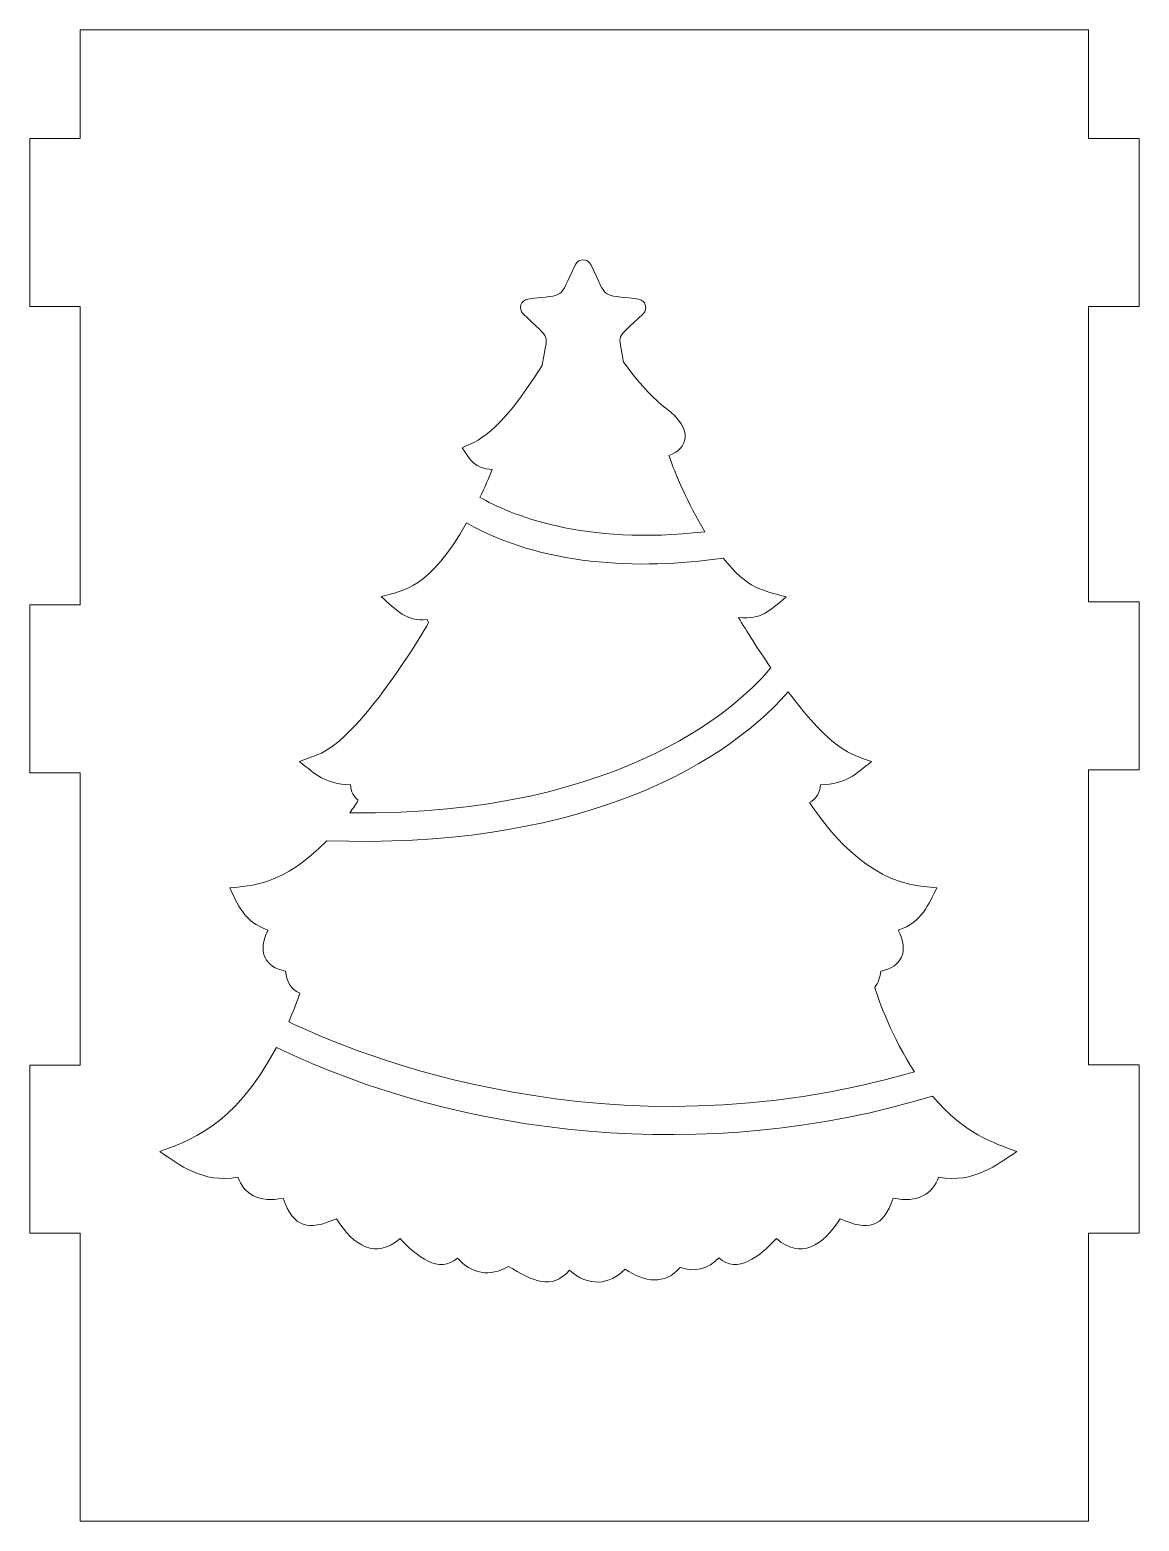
# Model space of a CAD drawing. Header units: inches. Extents: x 97 to 648, y 183 to 807.
# Drawn here: x 460.4 to 647.5, y 488.4 to 739.8 of the extents above; entities that cross this region are included whole.
import ezdxf

# ---------------------------------------------------------------- set-up
doc = ezdxf.new("R2010")
doc.units = ezdxf.units.IN
doc.header["$MEASUREMENT"] = 0
doc.layers.add('_U+0421_U+043B_U+043E_U+0439 1', color=7, linetype='Continuous')

# ---------------------------------------------------------------- blocks, each defined once
blk = doc.blocks.new('block 2')
at = {"layer": '_U+0421_U+043B_U+043E_U+0439 1', "color": 1, "lineweight": 9, "true_color": 0xff0000}
for points, knots in [([(647.54, 693.14), (647.54, 693.14), (647.54, 721.47), (647.54, 721.47), (647.54, 721.47), (639.02, 721.47), (639.02, 721.47), (639.02, 721.47), (639.02, 739.79), (639.02, 739.79), (639.02, 739.79), (468.94, 739.79), (468.94, 739.79), (468.94, 739.79), (468.94, 721.47), (468.94, 721.47), (468.94, 721.47), (460.44, 721.47), (460.44, 721.47), (460.44, 721.47), (460.44, 693.14), (460.44, 693.14), (460.44, 693.14), (468.94, 693.14), (468.94, 693.14), (468.94, 693.14), (468.94, 642.84), (468.94, 642.84), (468.94, 642.84), (460.44, 642.84), (460.44, 642.84), (460.44, 642.84), (460.44, 614.52), (460.44, 614.52), (460.44, 614.52), (468.94, 614.52), (468.94, 614.52), (468.94, 614.52), (468.94, 565.25), (468.94, 565.26), (468.94, 565.26), (460.44, 565.26), (460.44, 565.26), (460.44, 565.26), (460.44, 536.93), (460.44, 536.93), (460.44, 536.93), (468.94, 536.93), (468.94, 536.93), (468.94, 536.93), (468.94, 488.36), (468.94, 488.36), (468.94, 488.36), (639.02, 488.36), (639.02, 488.36), (639.02, 488.36), (639.02, 536.94), (639.02, 536.94), (639.02, 536.94), (647.54, 536.94), (647.54, 536.94), (647.54, 536.94), (647.54, 565.27), (647.54, 565.27), (647.54, 565.27), (639.02, 565.27), (639.02, 565.27), (639.02, 565.27), (639.02, 615.04), (639.02, 615.04), (639.02, 615.04), (647.54, 615.04), (647.54, 615.04), (647.54, 615.04), (647.54, 643.37), (647.54, 643.37), (647.54, 643.37), (639.02, 643.37), (639.02, 643.37), (639.02, 643.37), (639.02, 693.14), (639.02, 693.14), (639.02, 693.14), (647.54, 693.14), (647.54, 693.14), (647.54, 693.14), (647.54, 693.14), (647.54, 693.14)], [0, 0, 0, 0, 1, 1, 1, 2, 2, 2, 3, 3, 3, 4, 4, 4, 5, 5, 5, 6, 6, 6, 7, 7, 7, 8, 8, 8, 9, 9, 9, 10, 10, 10, 11, 11, 11, 12, 12, 12, 13, 13, 13, 14, 14, 14, 15, 15, 15, 16, 16, 16, 17, 17, 17, 18, 18, 18, 19, 19, 19, 20, 20, 20, 21, 21, 21, 22, 22, 22, 23, 23, 23, 24, 24, 24, 25, 25, 25, 26, 26, 26, 27, 27, 27, 28, 28, 28, 29, 29, 29, 29]), ([(546.83, 683.22), (547.82, 689.02), (548.53, 687.15), (543.63, 691.93), (542.77, 692.76), (543.24, 694.21), (544.42, 694.38), (551.13, 695.35), (549.4, 694.02), (552.47, 700.22), (552.99, 701.29), (554.52, 701.29), (555.04, 700.22), (558.11, 694.02), (556.39, 695.35), (563.09, 694.38), (564.27, 694.21), (564.74, 692.76), (563.88, 691.93), (559.04, 687.21), (559.7, 688.93), (560.59, 683.77), (563.03, 680.39), (565.61, 677.57), (567.73, 675.99), (572.59, 672.36), (571.3, 669.03), (568.2, 668.05), (569.27, 665.02), (571.44, 659.86), (574.29, 655.18), (553.81, 652.74), (541.28, 658.15), (536.35, 660.97), (537.16, 662.65), (537.85, 664.25), (538.42, 665.65), (535.41, 665.74), (534.74, 667.32), (533.35, 669.33), (535.7, 670.41), (539.45, 671.3), (546.83, 683.22)], [0, 0, 0, 0, 1, 1, 1, 2, 2, 2, 3, 3, 3, 4, 4, 4, 5, 5, 5, 6, 6, 6, 7, 7, 7, 8, 8, 8, 9, 9, 9, 10, 10, 10, 11, 11, 11, 12, 12, 12, 13, 13, 13, 14, 14, 14, 14]), ([(509.04, 617.6), (515.17, 619.95), (524.16, 633.73), (527.68, 639.8), (527.59, 639.99), (527.5, 640.19), (527.45, 640.38), (523.88, 640.01), (522.4, 641.87), (519.7, 644.23), (523.67, 645.36), (527.77, 645.52), (534.11, 656.68), (546.57, 649.51), (562.96, 648.62), (577.37, 650.73), (581.6, 645.45), (584.02, 645.31), (588.02, 644.18), (584.97, 641.75), (584, 640.39), (579.98, 640.69), (581.28, 638.49), (583.21, 635.41), (585.42, 632.22), (581.19, 627.1), (561.57, 607.13), (514.41, 607.8), (514.97, 608.58), (515.45, 609.3), (515.83, 609.9), (515.04, 610.5), (514.57, 611.39), (514.52, 612.49), (510.11, 612.71), (508.82, 614.16), (505.92, 616.41), (505.92, 616.41), (509.04, 617.6), (509.04, 617.6)], [0, 0, 0, 0, 1, 1, 1, 2, 2, 2, 3, 3, 3, 4, 4, 4, 5, 5, 5, 6, 6, 6, 7, 7, 7, 8, 8, 8, 9, 9, 9, 10, 10, 10, 11, 11, 11, 12, 12, 12, 13, 13, 13, 13]), ([(510.51, 603.08), (550.98, 601.6), (576.45, 614.57), (588.34, 628.18), (596.01, 618.04), (598.71, 617.82), (602.4, 616.41), (599.59, 614.22), (598.27, 612.71), (593.8, 612.49), (593.74, 611.14), (593.03, 610.1), (591.93, 609.54), (594.68, 605.3), (601.5, 596.4), (610.71, 595.42), (610.71, 595.42), (613.42, 595.13), (613.42, 595.13), (612.06, 592.43), (610.87, 589.3), (606.92, 588), (608.8, 584.4), (607.38, 581.73), (603.99, 581.1), (603.84, 580.1), (603.55, 579.12), (602.93, 578.37), (603.68, 575.99), (605.8, 569.97), (609.63, 564.13), (558.44, 549.13), (515.31, 567.14), (504.12, 572.55), (504.95, 574.46), (505.57, 576.14), (505.98, 577.35), (504.41, 578.01), (503.78, 579.43), (503.54, 581.1), (500.12, 581.73), (498.73, 584.43), (500.61, 588.02), (496.56, 589.32), (495.45, 592.46), (494.15, 595.13), (497.58, 595.5), (503.22, 595.48), (510.51, 603.08)], [0, 0, 0, 0, 1, 1, 1, 2, 2, 2, 3, 3, 3, 4, 4, 4, 5, 5, 5, 6, 6, 6, 7, 7, 7, 8, 8, 8, 9, 9, 9, 10, 10, 10, 11, 11, 11, 12, 12, 12, 13, 13, 13, 14, 14, 14, 15, 15, 15, 16, 16, 16, 16]), ([(613.72, 546.36), (612.76, 543.6), (610.17, 541.91), (606.06, 542.82), (604.34, 537.79), (601.85, 537.26), (597.1, 539.34), (594.16, 534.73), (590.44, 532.46), (586.37, 536.01), (583.55, 532.96), (579.72, 529.94), (576.65, 532.76), (574.86, 530.87), (572.53, 530.27), (570.1, 531.13), (567.65, 528.13), (564.06, 528.6), (560.87, 530.87), (558.18, 528.12), (554.65, 527.85), (551.46, 530.65), (548.37, 527.17), (545.17, 528.93), (541.17, 531.31), (538.04, 529.47), (534.9, 530.02), (532.55, 532.72), (529.48, 529.97), (525.67, 532.98), (522.88, 536.01), (518.79, 532.45), (515.08, 534.74), (512.14, 539.34), (507.4, 537.26), (504.91, 537.78), (503.18, 542.82), (499.09, 541.92), (496.49, 543.59), (495.53, 546.36), (489.56, 545.27), (485.62, 548.49), (482.35, 550.68), (486.85, 552.4), (494.7, 554.46), (502.04, 568.22), (533.2, 553.2), (574.53, 548.34), (612.7, 560.02), (618.21, 553.52), (622.79, 552.24), (626.89, 550.68), (623.61, 548.49), (619.68, 545.27), (613.72, 546.36)], [0, 0, 0, 0, 1, 1, 1, 2, 2, 2, 3, 3, 3, 4, 4, 4, 5, 5, 5, 6, 6, 6, 7, 7, 7, 8, 8, 8, 9, 9, 9, 10, 10, 10, 11, 11, 11, 12, 12, 12, 13, 13, 13, 14, 14, 14, 15, 15, 15, 16, 16, 16, 17, 17, 17, 18, 18, 18, 18])]:
    blk.add_open_spline(points, degree=3, knots=knots, dxfattribs=at)

msp = doc.modelspace()

# ---------------------------------------------------------------- block references
at = {"layer": '_U+0421_U+043B_U+043E_U+0439 1'}
msp.add_blockref('block 2', (0, 0), dxfattribs=at)

doc.saveas('drawing.dxf')
